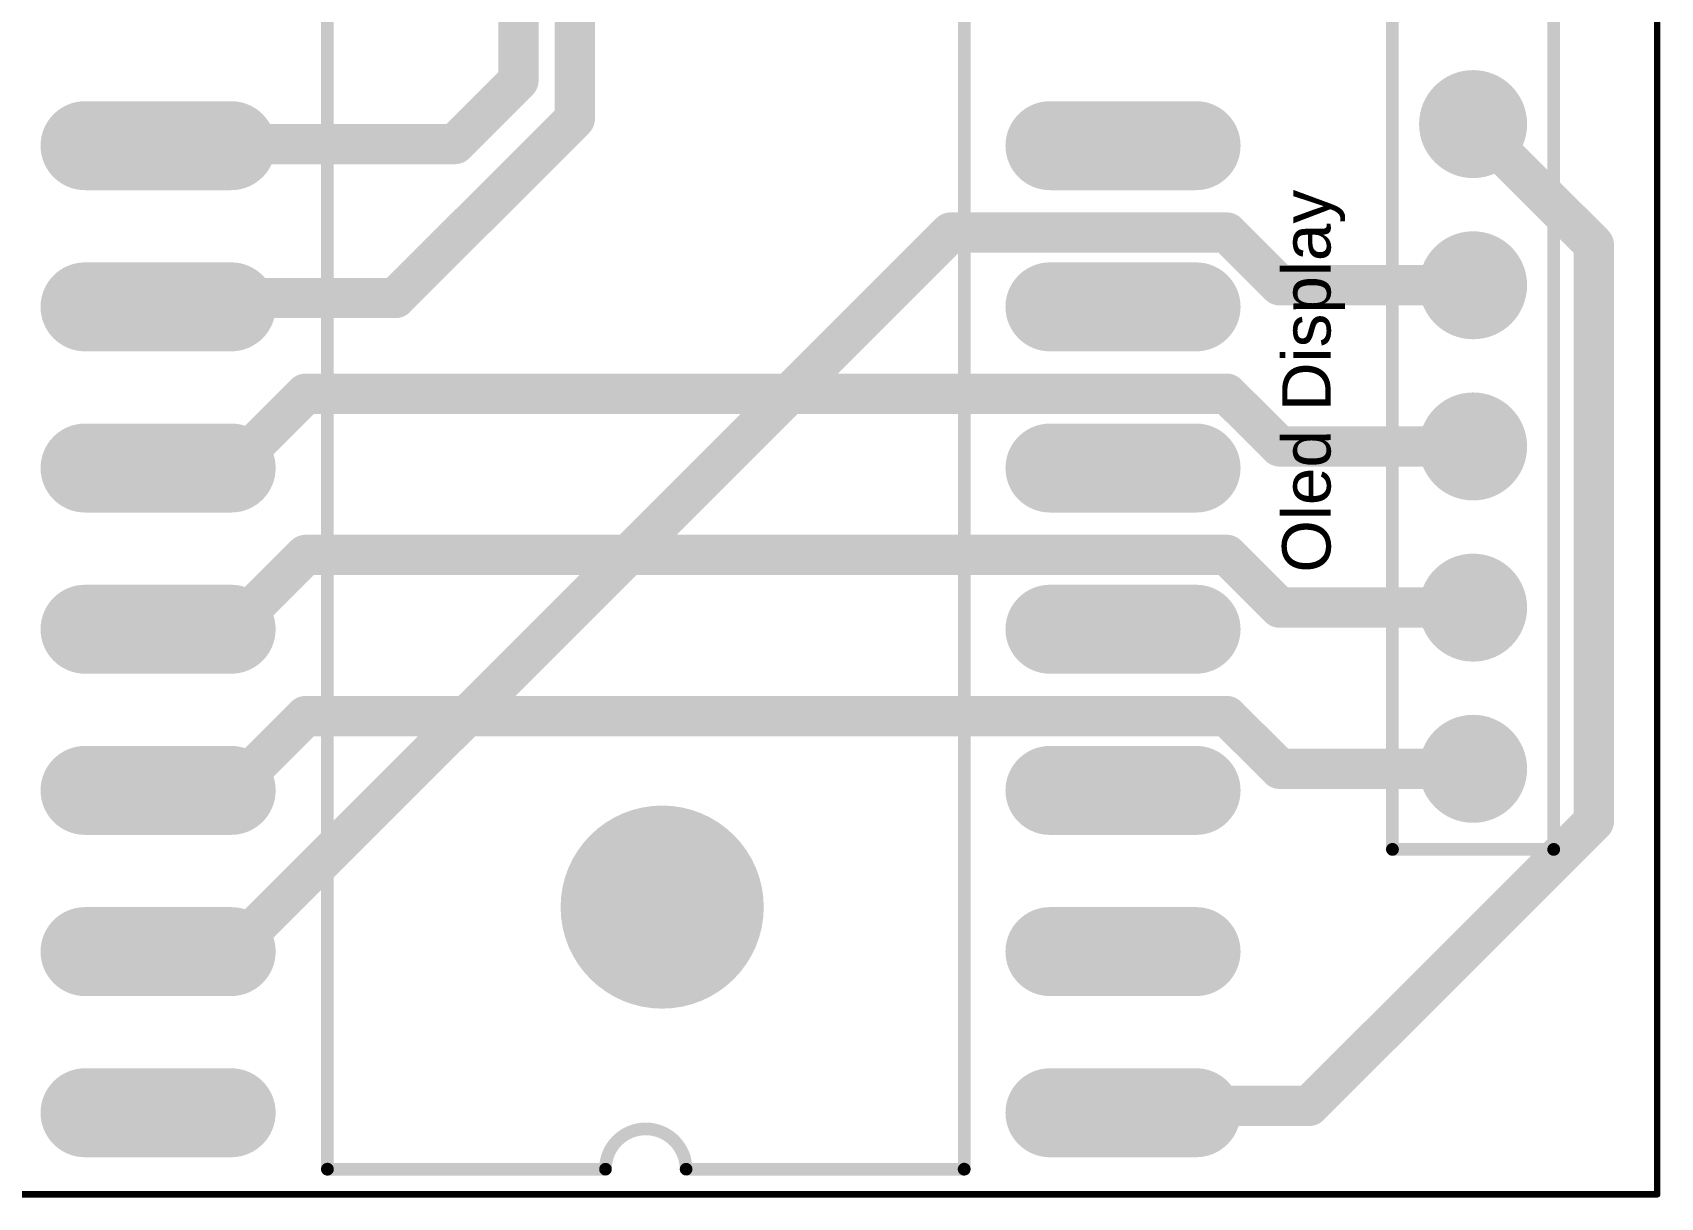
# Model space of a CAD drawing. Header units: millimetres. Extents: x 1.01 to 4.67, y 1.28 to 5.
# Drawn here: x 3.66 to 4.669, y 1.278 to 2 of the extents above; entities that cross this region are included whole.
import ezdxf

# ---------------------------------------------------------------- set-up
doc = ezdxf.new("R2010")
doc.units = ezdxf.units.MM
doc.header["$MEASUREMENT"] = 0
for name, color, linetype in [('BottomLayer', 5, 'Continuous'), ('BottomSolder', 6, 'Continuous'), ('Mechanical1', 6, 'Continuous'), ('MultiLayer', 9, 'Continuous'), ('PadHoleLayer', 156, 'Continuous'), ('TopLayer', 1, 'Continuous'), ('TopOverlay', 2, 'Continuous'), ('TopSolder', 216, 'Continuous')]:
    doc.layers.add(name, color=color, linetype=linetype)
doc.styles.add('Arial', font='arial.ttf', dxfattribs={"height": 0.2})

# ---------------------------------------------------------------- blocks, each defined once
blk = doc.blocks.new('ARDUINO_NANO_EVERY___DUPLICATE_5')
at = {"layer": 'BottomLayer'}
h = blk.add_hatch(color=5, dxfattribs=at)
edge = h.paths.add_edge_path()
edge.add_arc((-0.0453, -0.8), 0.0236, 90, 270)
edge.add_line((-0.0453, -0.8236), (0.0453, -0.8236))
edge.add_arc((0.0453, -0.8), 0.0236, 270, 450)
edge.add_line((0.0453, -0.7764), (-0.0453, -0.7764))
h = blk.add_hatch(color=5, dxfattribs=at)
edge = h.paths.add_edge_path()
edge.add_arc((0.5531, -0.8), 0.0236, 90, 270)
edge.add_line((0.5531, -0.8236), (0.6437, -0.8236))
edge.add_arc((0.6437, -0.8), 0.0236, 270, 450)
edge.add_line((0.6437, -0.7764), (0.5531, -0.7764))
h = blk.add_hatch(color=5, dxfattribs=at)
edge = h.paths.add_edge_path()
edge.add_arc((-0.0453, -0.9), 0.0236, 90, 270)
edge.add_line((-0.0453, -0.9236), (0.0453, -0.9236))
edge.add_arc((0.0453, -0.9), 0.0236, 270, 450)
edge.add_line((0.0453, -0.8764), (-0.0453, -0.8764))
h = blk.add_hatch(color=5, dxfattribs=at)
edge = h.paths.add_edge_path()
edge.add_arc((0.5531, -0.9), 0.0236, 90, 270)
edge.add_line((0.5531, -0.9236), (0.6437, -0.9236))
edge.add_arc((0.6437, -0.9), 0.0236, 270, 450)
edge.add_line((0.6437, -0.8764), (0.5531, -0.8764))
h = blk.add_hatch(color=5, dxfattribs=at)
edge = h.paths.add_edge_path()
edge.add_arc((-0.0453, -1), 0.0236, 90, 270)
edge.add_line((-0.0453, -1.0236), (0.0453, -1.0236))
edge.add_arc((0.0453, -1), 0.0236, 270, 450)
edge.add_line((0.0453, -0.9764), (-0.0453, -0.9764))
h = blk.add_hatch(color=5, dxfattribs=at)
edge = h.paths.add_edge_path()
edge.add_arc((0.5531, -1), 0.0236, 90, 270)
edge.add_line((0.5531, -1.0236), (0.6437, -1.0236))
edge.add_arc((0.6437, -1), 0.0236, 270, 450)
edge.add_line((0.6437, -0.9764), (0.5531, -0.9764))
h = blk.add_hatch(color=5, dxfattribs=at)
edge = h.paths.add_edge_path()
edge.add_arc((-0.0453, -1.1), 0.0236, 90, 270)
edge.add_line((-0.0453, -1.1236), (0.0453, -1.1236))
edge.add_arc((0.0453, -1.1), 0.0236, 270, 450)
edge.add_line((0.0453, -1.0764), (-0.0453, -1.0764))
h = blk.add_hatch(color=5, dxfattribs=at)
edge = h.paths.add_edge_path()
edge.add_arc((0.5531, -1.1), 0.0236, 90, 270)
edge.add_line((0.5531, -1.1236), (0.6437, -1.1236))
edge.add_arc((0.6437, -1.1), 0.0236, 270, 450)
edge.add_line((0.6437, -1.0764), (0.5531, -1.0764))
h = blk.add_hatch(color=5, dxfattribs=at)
edge = h.paths.add_edge_path()
edge.add_arc((-0.0453, -1.2), 0.0236, 90, 270)
edge.add_line((-0.0453, -1.2236), (0.0453, -1.2236))
edge.add_arc((0.0453, -1.2), 0.0236, 270, 450)
edge.add_line((0.0453, -1.1764), (-0.0453, -1.1764))
h = blk.add_hatch(color=5, dxfattribs=at)
edge = h.paths.add_edge_path()
edge.add_arc((0.5531, -1.2), 0.0236, 90, 270)
edge.add_line((0.5531, -1.2236), (0.6437, -1.2236))
edge.add_arc((0.6437, -1.2), 0.0236, 270, 450)
edge.add_line((0.6437, -1.1764), (0.5531, -1.1764))
h = blk.add_hatch(color=5, dxfattribs=at)
edge = h.paths.add_edge_path()
edge.add_arc((-0.0453, -1.3), 0.0236, 90, 270)
edge.add_line((-0.0453, -1.3236), (0.0453, -1.3236))
edge.add_arc((0.0453, -1.3), 0.0236, 270, 450)
edge.add_line((0.0453, -1.2764), (-0.0453, -1.2764))
h = blk.add_hatch(color=5, dxfattribs=at)
edge = h.paths.add_edge_path()
edge.add_arc((0.5531, -1.3), 0.0236, 90, 270)
edge.add_line((0.5531, -1.3236), (0.6437, -1.3236))
edge.add_arc((0.6437, -1.3), 0.0236, 270, 450)
edge.add_line((0.6437, -1.2764), (0.5531, -1.2764))
h = blk.add_hatch(color=5, dxfattribs=at)
edge = h.paths.add_edge_path()
edge.add_arc((-0.0453, -1.4), 0.0236, 90, 270)
edge.add_line((-0.0453, -1.4236), (0.0453, -1.4236))
edge.add_arc((0.0453, -1.4), 0.0236, 270, 450)
edge.add_line((0.0453, -1.3764), (-0.0453, -1.3764))
h = blk.add_hatch(color=5, dxfattribs=at)
edge = h.paths.add_edge_path()
edge.add_arc((0.5531, -1.4), 0.0236, 90, 270)
edge.add_line((0.5531, -1.4236), (0.6437, -1.4236))
edge.add_arc((0.6437, -1.4), 0.0236, 270, 450)
edge.add_line((0.6437, -1.3764), (0.5531, -1.3764))
at = {"layer": 'BottomSolder'}
h = blk.add_hatch(color=6, dxfattribs=at)
edge = h.paths.add_edge_path()
edge.add_arc((-0.0453, -0.8), 0.0276, 90, 270)
edge.add_line((-0.0453, -0.8276), (0.0453, -0.8276))
edge.add_arc((0.0453, -0.8), 0.0276, 270, 450)
edge.add_line((0.0453, -0.7724), (-0.0453, -0.7724))
h = blk.add_hatch(color=6, dxfattribs=at)
edge = h.paths.add_edge_path()
edge.add_arc((0.5531, -0.8), 0.0276, 90, 270)
edge.add_line((0.5531, -0.8276), (0.6437, -0.8276))
edge.add_arc((0.6437, -0.8), 0.0276, 270, 450)
edge.add_line((0.6437, -0.7724), (0.5531, -0.7724))
h = blk.add_hatch(color=6, dxfattribs=at)
edge = h.paths.add_edge_path()
edge.add_arc((-0.0453, -0.9), 0.0276, 90, 270)
edge.add_line((-0.0453, -0.9276), (0.0453, -0.9276))
edge.add_arc((0.0453, -0.9), 0.0276, 270, 450)
edge.add_line((0.0453, -0.8724), (-0.0453, -0.8724))
h = blk.add_hatch(color=6, dxfattribs=at)
edge = h.paths.add_edge_path()
edge.add_arc((0.5531, -0.9), 0.0276, 90, 270)
edge.add_line((0.5531, -0.9276), (0.6437, -0.9276))
edge.add_arc((0.6437, -0.9), 0.0276, 270, 450)
edge.add_line((0.6437, -0.8724), (0.5531, -0.8724))
h = blk.add_hatch(color=6, dxfattribs=at)
edge = h.paths.add_edge_path()
edge.add_arc((-0.0453, -1), 0.0276, 90, 270)
edge.add_line((-0.0453, -1.0276), (0.0453, -1.0276))
edge.add_arc((0.0453, -1), 0.0276, 270, 450)
edge.add_line((0.0453, -0.9724), (-0.0453, -0.9724))
h = blk.add_hatch(color=6, dxfattribs=at)
edge = h.paths.add_edge_path()
edge.add_arc((0.5531, -1), 0.0276, 90, 270)
edge.add_line((0.5531, -1.0276), (0.6437, -1.0276))
edge.add_arc((0.6437, -1), 0.0276, 270, 450)
edge.add_line((0.6437, -0.9724), (0.5531, -0.9724))
h = blk.add_hatch(color=6, dxfattribs=at)
edge = h.paths.add_edge_path()
edge.add_arc((-0.0453, -1.1), 0.0276, 90, 270)
edge.add_line((-0.0453, -1.1276), (0.0453, -1.1276))
edge.add_arc((0.0453, -1.1), 0.0276, 270, 450)
edge.add_line((0.0453, -1.0724), (-0.0453, -1.0724))
h = blk.add_hatch(color=6, dxfattribs=at)
edge = h.paths.add_edge_path()
edge.add_arc((0.5531, -1.1), 0.0276, 90, 270)
edge.add_line((0.5531, -1.1276), (0.6437, -1.1276))
edge.add_arc((0.6437, -1.1), 0.0276, 270, 450)
edge.add_line((0.6437, -1.0724), (0.5531, -1.0724))
h = blk.add_hatch(color=6, dxfattribs=at)
edge = h.paths.add_edge_path()
edge.add_arc((-0.0453, -1.2), 0.0276, 90, 270)
edge.add_line((-0.0453, -1.2276), (0.0453, -1.2276))
edge.add_arc((0.0453, -1.2), 0.0276, 270, 450)
edge.add_line((0.0453, -1.1724), (-0.0453, -1.1724))
h = blk.add_hatch(color=6, dxfattribs=at)
edge = h.paths.add_edge_path()
edge.add_arc((0.5531, -1.2), 0.0276, 90, 270)
edge.add_line((0.5531, -1.2276), (0.6437, -1.2276))
edge.add_arc((0.6437, -1.2), 0.0276, 270, 450)
edge.add_line((0.6437, -1.1724), (0.5531, -1.1724))
h = blk.add_hatch(color=6, dxfattribs=at)
edge = h.paths.add_edge_path()
edge.add_arc((-0.0453, -1.3), 0.0276, 90, 270)
edge.add_line((-0.0453, -1.3276), (0.0453, -1.3276))
edge.add_arc((0.0453, -1.3), 0.0276, 270, 450)
edge.add_line((0.0453, -1.2724), (-0.0453, -1.2724))
h = blk.add_hatch(color=6, dxfattribs=at)
edge = h.paths.add_edge_path()
edge.add_arc((0.5531, -1.3), 0.0276, 90, 270)
edge.add_line((0.5531, -1.3276), (0.6437, -1.3276))
edge.add_arc((0.6437, -1.3), 0.0276, 270, 450)
edge.add_line((0.6437, -1.2724), (0.5531, -1.2724))
h = blk.add_hatch(color=6, dxfattribs=at)
edge = h.paths.add_edge_path()
edge.add_arc((-0.0453, -1.4), 0.0276, 90, 270)
edge.add_line((-0.0453, -1.4276), (0.0453, -1.4276))
edge.add_arc((0.0453, -1.4), 0.0276, 270, 450)
edge.add_line((0.0453, -1.3724), (-0.0453, -1.3724))
h = blk.add_hatch(color=6, dxfattribs=at)
edge = h.paths.add_edge_path()
edge.add_arc((0.5531, -1.4), 0.0276, 90, 270)
edge.add_line((0.5531, -1.4276), (0.6437, -1.4276))
edge.add_arc((0.6437, -1.4), 0.0276, 270, 450)
edge.add_line((0.6437, -1.3724), (0.5531, -1.3724))
at = {"layer": 'MultiLayer'}
h = blk.add_hatch(color=9, dxfattribs=at)
edge = h.paths.add_edge_path()
edge.add_arc((-0.0453, -0.8), 0.0236, 90, 270)
edge.add_line((-0.0453, -0.8236), (0.0453, -0.8236))
edge.add_arc((0.0453, -0.8), 0.0236, 270, 450)
edge.add_line((0.0453, -0.7764), (-0.0453, -0.7764))
h = blk.add_hatch(color=9, dxfattribs=at)
edge = h.paths.add_edge_path()
edge.add_arc((0.5531, -0.8), 0.0236, 90, 270)
edge.add_line((0.5531, -0.8236), (0.6437, -0.8236))
edge.add_arc((0.6437, -0.8), 0.0236, 270, 450)
edge.add_line((0.6437, -0.7764), (0.5531, -0.7764))
h = blk.add_hatch(color=9, dxfattribs=at)
edge = h.paths.add_edge_path()
edge.add_arc((-0.0453, -0.9), 0.0236, 90, 270)
edge.add_line((-0.0453, -0.9236), (0.0453, -0.9236))
edge.add_arc((0.0453, -0.9), 0.0236, 270, 450)
edge.add_line((0.0453, -0.8764), (-0.0453, -0.8764))
h = blk.add_hatch(color=9, dxfattribs=at)
edge = h.paths.add_edge_path()
edge.add_arc((0.5531, -0.9), 0.0236, 90, 270)
edge.add_line((0.5531, -0.9236), (0.6437, -0.9236))
edge.add_arc((0.6437, -0.9), 0.0236, 270, 450)
edge.add_line((0.6437, -0.8764), (0.5531, -0.8764))
h = blk.add_hatch(color=9, dxfattribs=at)
edge = h.paths.add_edge_path()
edge.add_arc((-0.0453, -1), 0.0236, 90, 270)
edge.add_line((-0.0453, -1.0236), (0.0453, -1.0236))
edge.add_arc((0.0453, -1), 0.0236, 270, 450)
edge.add_line((0.0453, -0.9764), (-0.0453, -0.9764))
h = blk.add_hatch(color=9, dxfattribs=at)
edge = h.paths.add_edge_path()
edge.add_arc((0.5531, -1), 0.0236, 90, 270)
edge.add_line((0.5531, -1.0236), (0.6437, -1.0236))
edge.add_arc((0.6437, -1), 0.0236, 270, 450)
edge.add_line((0.6437, -0.9764), (0.5531, -0.9764))
h = blk.add_hatch(color=9, dxfattribs=at)
edge = h.paths.add_edge_path()
edge.add_arc((-0.0453, -1.1), 0.0236, 90, 270)
edge.add_line((-0.0453, -1.1236), (0.0453, -1.1236))
edge.add_arc((0.0453, -1.1), 0.0236, 270, 450)
edge.add_line((0.0453, -1.0764), (-0.0453, -1.0764))
h = blk.add_hatch(color=9, dxfattribs=at)
edge = h.paths.add_edge_path()
edge.add_arc((0.5531, -1.1), 0.0236, 90, 270)
edge.add_line((0.5531, -1.1236), (0.6437, -1.1236))
edge.add_arc((0.6437, -1.1), 0.0236, 270, 450)
edge.add_line((0.6437, -1.0764), (0.5531, -1.0764))
h = blk.add_hatch(color=9, dxfattribs=at)
edge = h.paths.add_edge_path()
edge.add_arc((-0.0453, -1.2), 0.0236, 90, 270)
edge.add_line((-0.0453, -1.2236), (0.0453, -1.2236))
edge.add_arc((0.0453, -1.2), 0.0236, 270, 450)
edge.add_line((0.0453, -1.1764), (-0.0453, -1.1764))
h = blk.add_hatch(color=9, dxfattribs=at)
edge = h.paths.add_edge_path()
edge.add_arc((0.5531, -1.2), 0.0236, 90, 270)
edge.add_line((0.5531, -1.2236), (0.6437, -1.2236))
edge.add_arc((0.6437, -1.2), 0.0236, 270, 450)
edge.add_line((0.6437, -1.1764), (0.5531, -1.1764))
h = blk.add_hatch(color=9, dxfattribs=at)
edge = h.paths.add_edge_path()
edge.add_arc((-0.0453, -1.3), 0.0236, 90, 270)
edge.add_line((-0.0453, -1.3236), (0.0453, -1.3236))
edge.add_arc((0.0453, -1.3), 0.0236, 270, 450)
edge.add_line((0.0453, -1.2764), (-0.0453, -1.2764))
h = blk.add_hatch(color=9, dxfattribs=at)
edge = h.paths.add_edge_path()
edge.add_arc((0.5531, -1.3), 0.0236, 90, 270)
edge.add_line((0.5531, -1.3236), (0.6437, -1.3236))
edge.add_arc((0.6437, -1.3), 0.0236, 270, 450)
edge.add_line((0.6437, -1.2764), (0.5531, -1.2764))
h = blk.add_hatch(color=9, dxfattribs=at)
edge = h.paths.add_edge_path()
edge.add_arc((-0.0453, -1.4), 0.0236, 90, 270)
edge.add_line((-0.0453, -1.4236), (0.0453, -1.4236))
edge.add_arc((0.0453, -1.4), 0.0236, 270, 450)
edge.add_line((0.0453, -1.3764), (-0.0453, -1.3764))
h = blk.add_hatch(color=9, dxfattribs=at)
edge = h.paths.add_edge_path()
edge.add_arc((0.5531, -1.4), 0.0236, 90, 270)
edge.add_line((0.5531, -1.4236), (0.6437, -1.4236))
edge.add_arc((0.6437, -1.4), 0.0236, 270, 450)
edge.add_line((0.6437, -1.3764), (0.5531, -1.3764))
at = {"layer": 'PadHoleLayer'}
h = blk.add_hatch(color=156, dxfattribs=at)
edge = h.paths.add_edge_path()
edge.add_arc((0, -0.8), 0.0157, 0, 360)
h = blk.add_hatch(color=156, dxfattribs=at)
edge = h.paths.add_edge_path()
edge.add_arc((0.5984, -0.8), 0.0157, 0, 360)
h = blk.add_hatch(color=156, dxfattribs=at)
edge = h.paths.add_edge_path()
edge.add_arc((0, -0.9), 0.0157, 0, 360)
h = blk.add_hatch(color=156, dxfattribs=at)
edge = h.paths.add_edge_path()
edge.add_arc((0.5984, -0.9), 0.0157, 0, 360)
h = blk.add_hatch(color=156, dxfattribs=at)
edge = h.paths.add_edge_path()
edge.add_arc((0, -1), 0.0157, 0, 360)
h = blk.add_hatch(color=156, dxfattribs=at)
edge = h.paths.add_edge_path()
edge.add_arc((0.5984, -1), 0.0157, 0, 360)
h = blk.add_hatch(color=156, dxfattribs=at)
edge = h.paths.add_edge_path()
edge.add_arc((0, -1.1), 0.0157, 0, 360)
h = blk.add_hatch(color=156, dxfattribs=at)
edge = h.paths.add_edge_path()
edge.add_arc((0.5984, -1.1), 0.0157, 0, 360)
h = blk.add_hatch(color=156, dxfattribs=at)
edge = h.paths.add_edge_path()
edge.add_arc((0, -1.2), 0.0157, 0, 360)
h = blk.add_hatch(color=156, dxfattribs=at)
edge = h.paths.add_edge_path()
edge.add_arc((0.5984, -1.2), 0.0157, 0, 360)
h = blk.add_hatch(color=156, dxfattribs=at)
edge = h.paths.add_edge_path()
edge.add_arc((0, -1.3), 0.0157, 0, 360)
h = blk.add_hatch(color=156, dxfattribs=at)
edge = h.paths.add_edge_path()
edge.add_arc((0.5984, -1.3), 0.0157, 0, 360)
h = blk.add_hatch(color=156, dxfattribs=at)
edge = h.paths.add_edge_path()
edge.add_arc((0, -1.4), 0.0157, 0, 360)
h = blk.add_hatch(color=156, dxfattribs=at)
edge = h.paths.add_edge_path()
edge.add_arc((0.5984, -1.4), 0.0157, 0, 360)
at = {"layer": 'TopLayer'}
h = blk.add_hatch(color=1, dxfattribs=at)
edge = h.paths.add_edge_path()
edge.add_arc((-0.0453, -0.8), 0.0236, 90, 270)
edge.add_line((-0.0453, -0.8236), (0.0453, -0.8236))
edge.add_arc((0.0453, -0.8), 0.0236, 270, 450)
edge.add_line((0.0453, -0.7764), (-0.0453, -0.7764))
h = blk.add_hatch(color=1, dxfattribs=at)
edge = h.paths.add_edge_path()
edge.add_arc((0.5531, -0.8), 0.0236, 90, 270)
edge.add_line((0.5531, -0.8236), (0.6437, -0.8236))
edge.add_arc((0.6437, -0.8), 0.0236, 270, 450)
edge.add_line((0.6437, -0.7764), (0.5531, -0.7764))
h = blk.add_hatch(color=1, dxfattribs=at)
edge = h.paths.add_edge_path()
edge.add_arc((-0.0453, -0.9), 0.0236, 90, 270)
edge.add_line((-0.0453, -0.9236), (0.0453, -0.9236))
edge.add_arc((0.0453, -0.9), 0.0236, 270, 450)
edge.add_line((0.0453, -0.8764), (-0.0453, -0.8764))
h = blk.add_hatch(color=1, dxfattribs=at)
edge = h.paths.add_edge_path()
edge.add_arc((0.5531, -0.9), 0.0236, 90, 270)
edge.add_line((0.5531, -0.9236), (0.6437, -0.9236))
edge.add_arc((0.6437, -0.9), 0.0236, 270, 450)
edge.add_line((0.6437, -0.8764), (0.5531, -0.8764))
h = blk.add_hatch(color=1, dxfattribs=at)
edge = h.paths.add_edge_path()
edge.add_arc((-0.0453, -1), 0.0236, 90, 270)
edge.add_line((-0.0453, -1.0236), (0.0453, -1.0236))
edge.add_arc((0.0453, -1), 0.0236, 270, 450)
edge.add_line((0.0453, -0.9764), (-0.0453, -0.9764))
h = blk.add_hatch(color=1, dxfattribs=at)
edge = h.paths.add_edge_path()
edge.add_arc((0.5531, -1), 0.0236, 90, 270)
edge.add_line((0.5531, -1.0236), (0.6437, -1.0236))
edge.add_arc((0.6437, -1), 0.0236, 270, 450)
edge.add_line((0.6437, -0.9764), (0.5531, -0.9764))
h = blk.add_hatch(color=1, dxfattribs=at)
edge = h.paths.add_edge_path()
edge.add_arc((-0.0453, -1.1), 0.0236, 90, 270)
edge.add_line((-0.0453, -1.1236), (0.0453, -1.1236))
edge.add_arc((0.0453, -1.1), 0.0236, 270, 450)
edge.add_line((0.0453, -1.0764), (-0.0453, -1.0764))
h = blk.add_hatch(color=1, dxfattribs=at)
edge = h.paths.add_edge_path()
edge.add_arc((0.5531, -1.1), 0.0236, 90, 270)
edge.add_line((0.5531, -1.1236), (0.6437, -1.1236))
edge.add_arc((0.6437, -1.1), 0.0236, 270, 450)
edge.add_line((0.6437, -1.0764), (0.5531, -1.0764))
h = blk.add_hatch(color=1, dxfattribs=at)
edge = h.paths.add_edge_path()
edge.add_arc((-0.0453, -1.2), 0.0236, 90, 270)
edge.add_line((-0.0453, -1.2236), (0.0453, -1.2236))
edge.add_arc((0.0453, -1.2), 0.0236, 270, 450)
edge.add_line((0.0453, -1.1764), (-0.0453, -1.1764))
h = blk.add_hatch(color=1, dxfattribs=at)
edge = h.paths.add_edge_path()
edge.add_arc((0.5531, -1.2), 0.0236, 90, 270)
edge.add_line((0.5531, -1.2236), (0.6437, -1.2236))
edge.add_arc((0.6437, -1.2), 0.0236, 270, 450)
edge.add_line((0.6437, -1.1764), (0.5531, -1.1764))
h = blk.add_hatch(color=1, dxfattribs=at)
edge = h.paths.add_edge_path()
edge.add_arc((-0.0453, -1.3), 0.0236, 90, 270)
edge.add_line((-0.0453, -1.3236), (0.0453, -1.3236))
edge.add_arc((0.0453, -1.3), 0.0236, 270, 450)
edge.add_line((0.0453, -1.2764), (-0.0453, -1.2764))
h = blk.add_hatch(color=1, dxfattribs=at)
edge = h.paths.add_edge_path()
edge.add_arc((0.5531, -1.3), 0.0236, 90, 270)
edge.add_line((0.5531, -1.3236), (0.6437, -1.3236))
edge.add_arc((0.6437, -1.3), 0.0236, 270, 450)
edge.add_line((0.6437, -1.2764), (0.5531, -1.2764))
h = blk.add_hatch(color=1, dxfattribs=at)
edge = h.paths.add_edge_path()
edge.add_arc((-0.0453, -1.4), 0.0236, 90, 270)
edge.add_line((-0.0453, -1.4236), (0.0453, -1.4236))
edge.add_arc((0.0453, -1.4), 0.0236, 270, 450)
edge.add_line((0.0453, -1.3764), (-0.0453, -1.3764))
h = blk.add_hatch(color=1, dxfattribs=at)
edge = h.paths.add_edge_path()
edge.add_arc((0.5531, -1.4), 0.0236, 90, 270)
edge.add_line((0.5531, -1.4236), (0.6437, -1.4236))
edge.add_arc((0.6437, -1.4), 0.0236, 270, 450)
edge.add_line((0.6437, -1.3764), (0.5531, -1.3764))
at = {"layer": 'TopSolder'}
h = blk.add_hatch(color=216, dxfattribs=at)
edge = h.paths.add_edge_path()
edge.add_arc((-0.0453, -0.8), 0.0276, 90, 270)
edge.add_line((-0.0453, -0.8276), (0.0453, -0.8276))
edge.add_arc((0.0453, -0.8), 0.0276, 270, 450)
edge.add_line((0.0453, -0.7724), (-0.0453, -0.7724))
h = blk.add_hatch(color=216, dxfattribs=at)
edge = h.paths.add_edge_path()
edge.add_arc((0.5531, -0.8), 0.0276, 90, 270)
edge.add_line((0.5531, -0.8276), (0.6437, -0.8276))
edge.add_arc((0.6437, -0.8), 0.0276, 270, 450)
edge.add_line((0.6437, -0.7724), (0.5531, -0.7724))
h = blk.add_hatch(color=216, dxfattribs=at)
edge = h.paths.add_edge_path()
edge.add_arc((-0.0453, -0.9), 0.0276, 90, 270)
edge.add_line((-0.0453, -0.9276), (0.0453, -0.9276))
edge.add_arc((0.0453, -0.9), 0.0276, 270, 450)
edge.add_line((0.0453, -0.8724), (-0.0453, -0.8724))
h = blk.add_hatch(color=216, dxfattribs=at)
edge = h.paths.add_edge_path()
edge.add_arc((0.5531, -0.9), 0.0276, 90, 270)
edge.add_line((0.5531, -0.9276), (0.6437, -0.9276))
edge.add_arc((0.6437, -0.9), 0.0276, 270, 450)
edge.add_line((0.6437, -0.8724), (0.5531, -0.8724))
h = blk.add_hatch(color=216, dxfattribs=at)
edge = h.paths.add_edge_path()
edge.add_arc((-0.0453, -1), 0.0276, 90, 270)
edge.add_line((-0.0453, -1.0276), (0.0453, -1.0276))
edge.add_arc((0.0453, -1), 0.0276, 270, 450)
edge.add_line((0.0453, -0.9724), (-0.0453, -0.9724))
h = blk.add_hatch(color=216, dxfattribs=at)
edge = h.paths.add_edge_path()
edge.add_arc((0.5531, -1), 0.0276, 90, 270)
edge.add_line((0.5531, -1.0276), (0.6437, -1.0276))
edge.add_arc((0.6437, -1), 0.0276, 270, 450)
edge.add_line((0.6437, -0.9724), (0.5531, -0.9724))
h = blk.add_hatch(color=216, dxfattribs=at)
edge = h.paths.add_edge_path()
edge.add_arc((-0.0453, -1.1), 0.0276, 90, 270)
edge.add_line((-0.0453, -1.1276), (0.0453, -1.1276))
edge.add_arc((0.0453, -1.1), 0.0276, 270, 450)
edge.add_line((0.0453, -1.0724), (-0.0453, -1.0724))
h = blk.add_hatch(color=216, dxfattribs=at)
edge = h.paths.add_edge_path()
edge.add_arc((0.5531, -1.1), 0.0276, 90, 270)
edge.add_line((0.5531, -1.1276), (0.6437, -1.1276))
edge.add_arc((0.6437, -1.1), 0.0276, 270, 450)
edge.add_line((0.6437, -1.0724), (0.5531, -1.0724))
h = blk.add_hatch(color=216, dxfattribs=at)
edge = h.paths.add_edge_path()
edge.add_arc((-0.0453, -1.2), 0.0276, 90, 270)
edge.add_line((-0.0453, -1.2276), (0.0453, -1.2276))
edge.add_arc((0.0453, -1.2), 0.0276, 270, 450)
edge.add_line((0.0453, -1.1724), (-0.0453, -1.1724))
h = blk.add_hatch(color=216, dxfattribs=at)
edge = h.paths.add_edge_path()
edge.add_arc((0.5531, -1.2), 0.0276, 90, 270)
edge.add_line((0.5531, -1.2276), (0.6437, -1.2276))
edge.add_arc((0.6437, -1.2), 0.0276, 270, 450)
edge.add_line((0.6437, -1.1724), (0.5531, -1.1724))
h = blk.add_hatch(color=216, dxfattribs=at)
edge = h.paths.add_edge_path()
edge.add_arc((-0.0453, -1.3), 0.0276, 90, 270)
edge.add_line((-0.0453, -1.3276), (0.0453, -1.3276))
edge.add_arc((0.0453, -1.3), 0.0276, 270, 450)
edge.add_line((0.0453, -1.2724), (-0.0453, -1.2724))
h = blk.add_hatch(color=216, dxfattribs=at)
edge = h.paths.add_edge_path()
edge.add_arc((0.5531, -1.3), 0.0276, 90, 270)
edge.add_line((0.5531, -1.3276), (0.6437, -1.3276))
edge.add_arc((0.6437, -1.3), 0.0276, 270, 450)
edge.add_line((0.6437, -1.2724), (0.5531, -1.2724))
h = blk.add_hatch(color=216, dxfattribs=at)
edge = h.paths.add_edge_path()
edge.add_arc((-0.0453, -1.4), 0.0276, 90, 270)
edge.add_line((-0.0453, -1.4276), (0.0453, -1.4276))
edge.add_arc((0.0453, -1.4), 0.0276, 270, 450)
edge.add_line((0.0453, -1.3724), (-0.0453, -1.3724))
h = blk.add_hatch(color=216, dxfattribs=at)
edge = h.paths.add_edge_path()
edge.add_arc((0.5531, -1.4), 0.0276, 90, 270)
edge.add_line((0.5531, -1.4276), (0.6437, -1.4276))
edge.add_arc((0.6437, -1.4), 0.0276, 270, 450)
edge.add_line((0.6437, -1.3724), (0.5531, -1.3724))
at = {"layer": 'TopOverlay', "const_width": 0.00787}
for points in [[(0.105, -1.435), (0.105, 0.065)], [(0.4999, -1.435), (0.4999, 0.065)], [(0.105, -1.435), (0.2774, -1.435)], [(0.3274, -1.435), (0.4999, -1.435)]]:
    blk.add_lwpolyline(points, dxfattribs=at)
blk.add_lwpolyline([(0.2774, -1.435, -1), (0.3274, -1.435)], format="xyb", dxfattribs=at)
at = {"layer": 'TopOverlay', "const_width": 0.00394}
for points in [[(0.103, -1.435, 1), (0.107, -1.435, 1)], [(0.103, -1.435, 1), (0.107, -1.435, 1)], [(0.2755, -1.435, 1), (0.2794, -1.435, 1)], [(0.2755, -1.435, 1), (0.2794, -1.435, 1)], [(0.3255, -1.435, 1), (0.3294, -1.435, 1)], [(0.3255, -1.435, 1), (0.3294, -1.435, 1)], [(0.4979, -1.435, 1), (0.5019, -1.435, 1)], [(0.4979, -1.435, 1), (0.5019, -1.435, 1)]]:
    blk.add_lwpolyline(points, format="xyb", close=True, dxfattribs=at)
blk = doc.blocks.new('HDR1X7_29')
at = {"layer": 'BottomLayer'}
blk.add_hatch(color=5, dxfattribs=at).paths.add_polyline_path([(-0.0295, 0.0295), (0.0295, 0.0295), (0.0295, -0.0295), (-0.0295, -0.0295)])
h = blk.add_hatch(color=5, dxfattribs=at)
edge = h.paths.add_edge_path()
edge.add_arc((0.1, 0), 0.0295, 0, 360)
h = blk.add_hatch(color=5, dxfattribs=at)
edge = h.paths.add_edge_path()
edge.add_arc((0.2, 0), 0.0295, 0, 360)
h = blk.add_hatch(color=5, dxfattribs=at)
edge = h.paths.add_edge_path()
edge.add_arc((0.3, 0), 0.0295, 0, 360)
h = blk.add_hatch(color=5, dxfattribs=at)
edge = h.paths.add_edge_path()
edge.add_arc((0.4, 0), 0.0295, 0, 360)
h = blk.add_hatch(color=5, dxfattribs=at)
edge = h.paths.add_edge_path()
edge.add_arc((0.5, 0), 0.0295, 0, 360)
h = blk.add_hatch(color=5, dxfattribs=at)
edge = h.paths.add_edge_path()
edge.add_arc((0.6, 0), 0.0295, 0, 360)
at = {"layer": 'BottomSolder'}
blk.add_hatch(color=6, dxfattribs=at).paths.add_polyline_path([(-0.0335, 0.0335), (0.0335, 0.0335), (0.0335, -0.0335), (-0.0335, -0.0335)])
h = blk.add_hatch(color=6, dxfattribs=at)
edge = h.paths.add_edge_path()
edge.add_arc((0.1, 0), 0.0335, 0, 360)
h = blk.add_hatch(color=6, dxfattribs=at)
edge = h.paths.add_edge_path()
edge.add_arc((0.2, 0), 0.0335, 0, 360)
h = blk.add_hatch(color=6, dxfattribs=at)
edge = h.paths.add_edge_path()
edge.add_arc((0.3, 0), 0.0335, 0, 360)
h = blk.add_hatch(color=6, dxfattribs=at)
edge = h.paths.add_edge_path()
edge.add_arc((0.4, 0), 0.0335, 0, 360)
h = blk.add_hatch(color=6, dxfattribs=at)
edge = h.paths.add_edge_path()
edge.add_arc((0.5, 0), 0.0335, 0, 360)
h = blk.add_hatch(color=6, dxfattribs=at)
edge = h.paths.add_edge_path()
edge.add_arc((0.6, 0), 0.0335, 0, 360)
at = {"layer": 'MultiLayer'}
blk.add_hatch(color=9, dxfattribs=at).paths.add_polyline_path([(-0.0295, 0.0295), (0.0295, 0.0295), (0.0295, -0.0295), (-0.0295, -0.0295)])
h = blk.add_hatch(color=9, dxfattribs=at)
edge = h.paths.add_edge_path()
edge.add_arc((0.1, 0), 0.0295, 0, 360)
h = blk.add_hatch(color=9, dxfattribs=at)
edge = h.paths.add_edge_path()
edge.add_arc((0.2, 0), 0.0295, 0, 360)
h = blk.add_hatch(color=9, dxfattribs=at)
edge = h.paths.add_edge_path()
edge.add_arc((0.3, 0), 0.0295, 0, 360)
h = blk.add_hatch(color=9, dxfattribs=at)
edge = h.paths.add_edge_path()
edge.add_arc((0.4, 0), 0.0295, 0, 360)
h = blk.add_hatch(color=9, dxfattribs=at)
edge = h.paths.add_edge_path()
edge.add_arc((0.5, 0), 0.0295, 0, 360)
h = blk.add_hatch(color=9, dxfattribs=at)
edge = h.paths.add_edge_path()
edge.add_arc((0.6, 0), 0.0295, 0, 360)
at = {"layer": 'PadHoleLayer'}
h = blk.add_hatch(color=156, dxfattribs=at)
edge = h.paths.add_edge_path()
edge.add_arc((0, 0), 0.0177, 0, 360)
h = blk.add_hatch(color=156, dxfattribs=at)
edge = h.paths.add_edge_path()
edge.add_arc((0.1, 0), 0.0177, 0, 360)
h = blk.add_hatch(color=156, dxfattribs=at)
edge = h.paths.add_edge_path()
edge.add_arc((0.2, 0), 0.0177, 0, 360)
h = blk.add_hatch(color=156, dxfattribs=at)
edge = h.paths.add_edge_path()
edge.add_arc((0.3, 0), 0.0177, 0, 360)
h = blk.add_hatch(color=156, dxfattribs=at)
edge = h.paths.add_edge_path()
edge.add_arc((0.4, 0), 0.0177, 0, 360)
h = blk.add_hatch(color=156, dxfattribs=at)
edge = h.paths.add_edge_path()
edge.add_arc((0.5, 0), 0.0177, 0, 360)
h = blk.add_hatch(color=156, dxfattribs=at)
edge = h.paths.add_edge_path()
edge.add_arc((0.6, 0), 0.0177, 0, 360)
at = {"layer": 'TopLayer'}
blk.add_hatch(color=1, dxfattribs=at).paths.add_polyline_path([(-0.0295, 0.0295), (0.0295, 0.0295), (0.0295, -0.0295), (-0.0295, -0.0295)])
h = blk.add_hatch(color=1, dxfattribs=at)
edge = h.paths.add_edge_path()
edge.add_arc((0.1, 0), 0.0295, 0, 360)
h = blk.add_hatch(color=1, dxfattribs=at)
edge = h.paths.add_edge_path()
edge.add_arc((0.2, 0), 0.0295, 0, 360)
h = blk.add_hatch(color=1, dxfattribs=at)
edge = h.paths.add_edge_path()
edge.add_arc((0.3, 0), 0.0295, 0, 360)
h = blk.add_hatch(color=1, dxfattribs=at)
edge = h.paths.add_edge_path()
edge.add_arc((0.4, 0), 0.0295, 0, 360)
h = blk.add_hatch(color=1, dxfattribs=at)
edge = h.paths.add_edge_path()
edge.add_arc((0.5, 0), 0.0295, 0, 360)
h = blk.add_hatch(color=1, dxfattribs=at)
edge = h.paths.add_edge_path()
edge.add_arc((0.6, 0), 0.0295, 0, 360)
at = {"layer": 'TopSolder'}
blk.add_hatch(color=216, dxfattribs=at).paths.add_polyline_path([(-0.0335, 0.0335), (0.0335, 0.0335), (0.0335, -0.0335), (-0.0335, -0.0335)])
h = blk.add_hatch(color=216, dxfattribs=at)
edge = h.paths.add_edge_path()
edge.add_arc((0.1, 0), 0.0335, 0, 360)
h = blk.add_hatch(color=216, dxfattribs=at)
edge = h.paths.add_edge_path()
edge.add_arc((0.2, 0), 0.0335, 0, 360)
h = blk.add_hatch(color=216, dxfattribs=at)
edge = h.paths.add_edge_path()
edge.add_arc((0.3, 0), 0.0335, 0, 360)
h = blk.add_hatch(color=216, dxfattribs=at)
edge = h.paths.add_edge_path()
edge.add_arc((0.4, 0), 0.0335, 0, 360)
h = blk.add_hatch(color=216, dxfattribs=at)
edge = h.paths.add_edge_path()
edge.add_arc((0.5, 0), 0.0335, 0, 360)
h = blk.add_hatch(color=216, dxfattribs=at)
edge = h.paths.add_edge_path()
edge.add_arc((0.6, 0), 0.0335, 0, 360)
at = {"layer": 'TopOverlay', "const_width": 0.00787}
for points in [[(0.65, 0.05), (-0.05, 0.05)], [(-0.05, -0.05), (-0.05, 0.05)], [(0.65, -0.05), (0.65, 0.05)], [(0.65, -0.05), (-0.05, -0.05)]]:
    blk.add_lwpolyline(points, dxfattribs=at)
at = {"layer": 'TopOverlay', "const_width": 0.00394}
for points in [[(-0.052, 0.05, 1), (-0.048, 0.05, 1)], [(-0.052, 0.05, 1), (-0.048, 0.05, 1)], [(0.648, 0.05, 1), (0.652, 0.05, 1)], [(0.648, 0.05, 1), (0.652, 0.05, 1)], [(-0.052, -0.05, 1), (-0.048, -0.05, 1)], [(-0.052, -0.05, 1), (-0.048, -0.05, 1)], [(0.648, -0.05, 1), (0.652, -0.05, 1)], [(0.648, -0.05, 1), (0.652, -0.05, 1)]]:
    blk.add_lwpolyline(points, format="xyb", close=True, dxfattribs=at)

msp = doc.modelspace()

# ---------------------------------------------------------------- hatches: boundary and pattern name
at = {"layer": 'BottomLayer'}
h = msp.add_hatch(color=5, dxfattribs=at)
edge = h.paths.add_edge_path()
edge.add_arc((4.0502, 1.4577), 0.03, 0, 360)
at = {"layer": 'BottomSolder'}
h = msp.add_hatch(color=6, dxfattribs=at)
edge = h.paths.add_edge_path()
edge.add_arc((4.0502, 1.4577), 0.034, 0, 360)
at = {"layer": 'MultiLayer'}
h = msp.add_hatch(color=9, dxfattribs=at)
edge = h.paths.add_edge_path()
edge.add_arc((4.0502, 1.4577), 0.03, 0, 360)
at = {"layer": 'PadHoleLayer'}
h = msp.add_hatch(color=156, dxfattribs=at)
edge = h.paths.add_edge_path()
edge.add_arc((4.0502, 1.4577), 0.063, 0, 360)
at = {"layer": 'TopLayer'}
h = msp.add_hatch(color=1, dxfattribs=at)
edge = h.paths.add_edge_path()
edge.add_arc((4.0502, 1.4577), 0.03, 0, 360)
at = {"layer": 'TopSolder'}
h = msp.add_hatch(color=216, dxfattribs=at)
edge = h.paths.add_edge_path()
edge.add_arc((4.0502, 1.4577), 0.034, 0, 360)

# ---------------------------------------------------------------- linework, layer by layer
at = {"layer": 'BottomLayer', "const_width": 0.025}
for points in [[(3.9611, 1.9705), (3.9611, 2.5054)], [(3.9961, 1.9469), (3.9961, 2.4862)], [(3.9217, 1.9311), (3.9611, 1.9705)], [(3.8848, 1.8356), (3.9961, 1.9469)], [(4.5531, 1.9435), (4.628, 1.8687)], [(3.7451, 1.9311), (3.9217, 1.9311)], [(3.7829, 1.4301), (4.229, 1.8762)], [(4.229, 1.8762), (4.4004, 1.8762)], [(4.4004, 1.8762), (4.4332, 1.8435)], [(4.628, 1.5108), (4.628, 1.8687)], [(3.7451, 1.8311), (3.7496, 1.8356)], [(3.7496, 1.8356), (3.8848, 1.8356)], [(4.4332, 1.8435), (4.5531, 1.8435)], [(4.4515, 1.3344), (4.628, 1.5108)], [(3.7376, 1.4301), (3.7829, 1.4301)], [(4.3361, 1.3301), (4.3403, 1.3344)], [(4.3403, 1.3344), (4.4515, 1.3344)]]:
    msp.add_lwpolyline(points, dxfattribs=at)
at = {"layer": 'BottomLayer', "const_width": 0.0125}
for points in [[(3.9548, 1.9705, 1), (3.9673, 1.9705, 1)], [(3.9548, 1.9705, 1), (3.9673, 1.9705, 1)], [(3.9898, 1.9469, 1), (4.0023, 1.9469, 1)], [(3.9898, 1.9469, 1), (4.0023, 1.9469, 1)], [(4.5469, 1.9435, 1), (4.5594, 1.9435, 1)], [(3.7388, 1.9311, 1), (3.7513, 1.9311, 1)], [(3.9154, 1.9311, 1), (3.9279, 1.9311, 1)], [(3.9154, 1.9311, 1), (3.9279, 1.9311, 1)], [(4.2228, 1.8762, 1), (4.2353, 1.8762, 1)], [(4.2228, 1.8762, 1), (4.2353, 1.8762, 1)], [(4.3942, 1.8762, 1), (4.4067, 1.8762, 1)], [(4.3942, 1.8762, 1), (4.4067, 1.8762, 1)], [(4.6217, 1.8687, 1), (4.6342, 1.8687, 1)], [(4.6217, 1.8687, 1), (4.6342, 1.8687, 1)], [(3.7434, 1.8356, 1), (3.7559, 1.8356, 1)], [(3.7434, 1.8356, 1), (3.7559, 1.8356, 1)], [(3.8786, 1.8356, 1), (3.8911, 1.8356, 1)], [(3.8786, 1.8356, 1), (3.8911, 1.8356, 1)], [(4.4269, 1.8435, 1), (4.4394, 1.8435, 1)], [(4.4269, 1.8435, 1), (4.4394, 1.8435, 1)], [(4.5469, 1.8435, 1), (4.5594, 1.8435, 1)], [(3.7388, 1.8311, 1), (3.7513, 1.8311, 1)], [(4.6217, 1.5108, 1), (4.6342, 1.5108, 1)], [(4.6217, 1.5108, 1), (4.6342, 1.5108, 1)], [(3.7314, 1.4301, 1), (3.7439, 1.4301, 1)], [(3.7767, 1.4301, 1), (3.7892, 1.4301, 1)], [(3.7767, 1.4301, 1), (3.7892, 1.4301, 1)], [(4.3341, 1.3344, 1), (4.3466, 1.3344, 1)], [(4.3341, 1.3344, 1), (4.3466, 1.3344, 1)], [(4.4453, 1.3344, 1), (4.4578, 1.3344, 1)], [(4.4453, 1.3344, 1), (4.4578, 1.3344, 1)], [(4.3298, 1.3301, 1), (4.3423, 1.3301, 1)]]:
    msp.add_lwpolyline(points, format="xyb", close=True, dxfattribs=at)
at = {"layer": 'Mechanical1', "const_width": 0.00394}
for points in [[(4.6673, 1.2795), (4.6673, 2.2153)], [(1.0148, 1.2795), (4.6673, 1.2795)]]:
    msp.add_lwpolyline(points, dxfattribs=at)
at = {"layer": 'Mechanical1', "const_width": 0.00197}
msp.add_lwpolyline([(4.6663, 1.2795, 1), (4.6683, 1.2795, 1)], format="xyb", close=True, dxfattribs=at)
msp.add_lwpolyline([(4.6663, 1.2795, 1), (4.6683, 1.2795, 1)], format="xyb", close=True, dxfattribs=at)
at = {"layer": 'TopLayer', "const_width": 0.025}
for points in [[(3.7829, 1.7301), (3.829, 1.7762)], [(3.829, 1.7762), (4.4004, 1.7762)], [(4.4004, 1.7762), (4.4332, 1.7435)], [(4.4332, 1.7435), (4.5531, 1.7435)], [(3.7376, 1.7301), (3.7829, 1.7301)], [(3.7451, 1.7311), (3.7471, 1.7332)], [(3.7829, 1.6301), (3.829, 1.6762)], [(3.829, 1.6762), (4.4004, 1.6762)], [(4.4004, 1.6762), (4.4332, 1.6435)], [(4.4332, 1.6435), (4.5531, 1.6435)], [(3.7451, 1.6311), (3.7471, 1.6332)], [(3.7376, 1.6301), (3.7829, 1.6301)], [(3.7829, 1.5301), (3.829, 1.5762)], [(3.829, 1.5762), (4.4004, 1.5762)], [(4.4004, 1.5762), (4.4332, 1.5435)], [(4.4332, 1.5435), (4.5531, 1.5435)], [(3.7451, 1.5311), (3.7471, 1.5332)], [(3.7376, 1.5301), (3.7829, 1.5301)]]:
    msp.add_lwpolyline(points, dxfattribs=at)
at = {"layer": 'TopLayer', "const_width": 0.0125}
for points in [[(3.8228, 1.7762, 1), (3.8353, 1.7762, 1)], [(3.8228, 1.7762, 1), (3.8353, 1.7762, 1)], [(4.3942, 1.7762, 1), (4.4067, 1.7762, 1)], [(4.3942, 1.7762, 1), (4.4067, 1.7762, 1)], [(4.4269, 1.7435, 1), (4.4394, 1.7435, 1)], [(4.4269, 1.7435, 1), (4.4394, 1.7435, 1)], [(4.5469, 1.7435, 1), (4.5594, 1.7435, 1)], [(3.7314, 1.7301, 1), (3.7439, 1.7301, 1)], [(3.7388, 1.7311, 1), (3.7513, 1.7311, 1)], [(3.7409, 1.7332, 1), (3.7534, 1.7332, 1)], [(3.7767, 1.7301, 1), (3.7892, 1.7301, 1)], [(3.7767, 1.7301, 1), (3.7892, 1.7301, 1)], [(3.8228, 1.6762, 1), (3.8353, 1.6762, 1)], [(3.8228, 1.6762, 1), (3.8353, 1.6762, 1)], [(4.3942, 1.6762, 1), (4.4067, 1.6762, 1)], [(4.3942, 1.6762, 1), (4.4067, 1.6762, 1)], [(4.4269, 1.6435, 1), (4.4394, 1.6435, 1)], [(4.4269, 1.6435, 1), (4.4394, 1.6435, 1)], [(4.5469, 1.6435, 1), (4.5594, 1.6435, 1)], [(3.7409, 1.6332, 1), (3.7534, 1.6332, 1)], [(3.7314, 1.6301, 1), (3.7439, 1.6301, 1)], [(3.7388, 1.6311, 1), (3.7513, 1.6311, 1)], [(3.7767, 1.6301, 1), (3.7892, 1.6301, 1)], [(3.7767, 1.6301, 1), (3.7892, 1.6301, 1)], [(3.8228, 1.5762, 1), (3.8353, 1.5762, 1)], [(3.8228, 1.5762, 1), (3.8353, 1.5762, 1)], [(4.3942, 1.5762, 1), (4.4067, 1.5762, 1)], [(4.3942, 1.5762, 1), (4.4067, 1.5762, 1)], [(4.4269, 1.5435, 1), (4.4394, 1.5435, 1)], [(4.4269, 1.5435, 1), (4.4394, 1.5435, 1)], [(4.5469, 1.5435, 1), (4.5594, 1.5435, 1)], [(3.7409, 1.5332, 1), (3.7534, 1.5332, 1)], [(3.7314, 1.5301, 1), (3.7439, 1.5301, 1)], [(3.7388, 1.5311, 1), (3.7513, 1.5311, 1)], [(3.7767, 1.5301, 1), (3.7892, 1.5301, 1)], [(3.7767, 1.5301, 1), (3.7892, 1.5301, 1)]]:
    msp.add_lwpolyline(points, format="xyb", close=True, dxfattribs=at)

# ---------------------------------------------------------------- block references
msp.add_blockref('ARDUINO_NANO_EVERY___DUPLICATE_5', (3.7376, 2.7301))
at = {"rotation": 270}
msp.add_blockref('HDR1X7_29', (4.5531, 2.1435), dxfattribs=at)

# ---------------------------------------------------------------- texts
at = {"layer": 'TopOverlay', "style": 'Arial'}
msp.add_text('Oled Display', height=0.03, rotation=90, dxfattribs=at).set_placement((4.4647, 1.6652))

doc.saveas('drawing.dxf')
